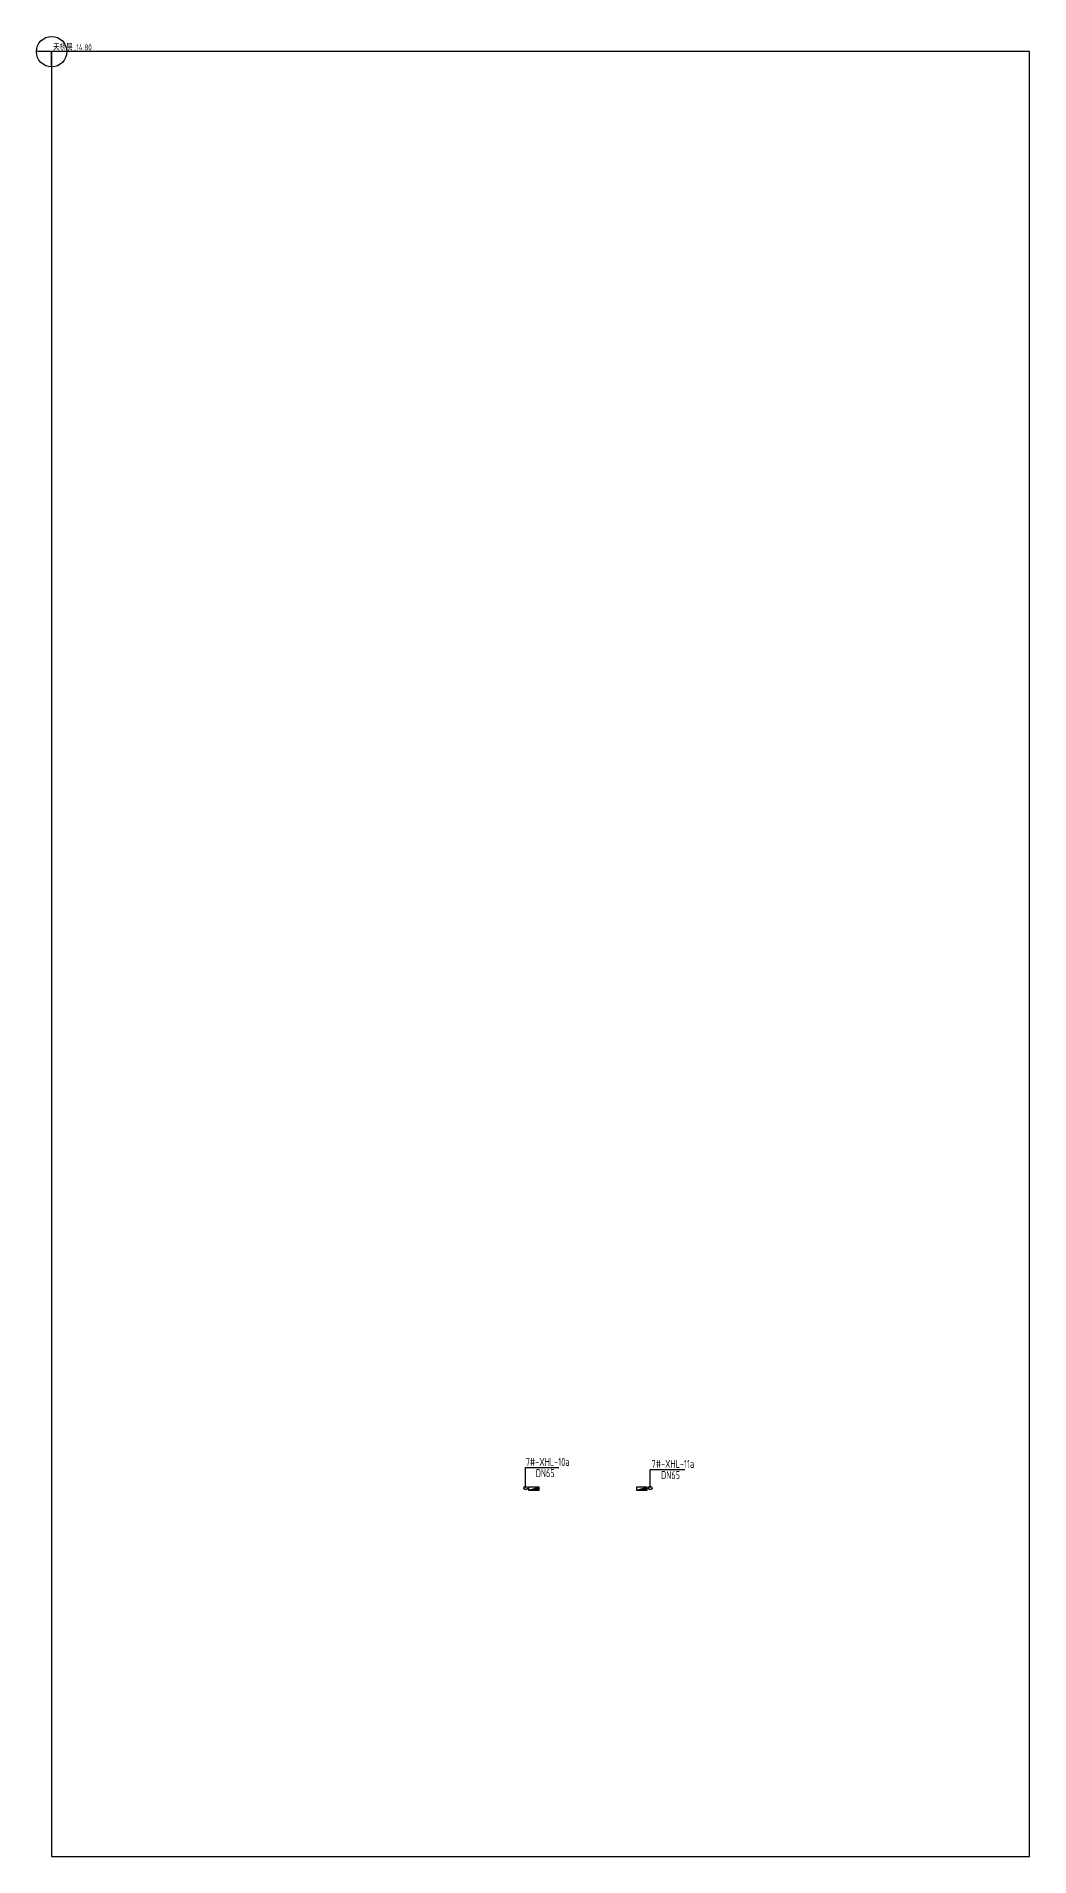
# Model space of a CAD drawing. Header units: millimetres. Extents: x 38276 to 732616, y -569659 to 393546.
# Drawn here: x 42176 to 107384, y -569659 to -450226 of the extents above; entities that cross this region are included whole.
import ezdxf

# ---------------------------------------------------------------- set-up
doc = ezdxf.new("R2010")
doc.units = ezdxf.units.MM
doc.header["$LTSCALE"] = 1000
for name, color, linetype in [('DIM_消防', 3, 'Continuous'), ('EQUIP_消火栓', 7, 'Continuous'), ('S-Xh_注释', 3, 'Continuous'), ('VPIPE-消防', 1, 'Continuous')]:
    doc.layers.add(name, color=color, linetype=linetype)
doc.styles.add('_TWT_PIPEDN', font='GBENOR', dxfattribs={"width": 0.7, "height": 3.5, "bigfont": 'HZTXT'})
doc.styles.add('_TWT_SERIAL', font='GBENOR', dxfattribs={"width": 0.7, "height": 3.5, "bigfont": 'HZTXT'})

# ---------------------------------------------------------------- blocks, each defined once
blk = doc.blocks.new('Floorbase')
for p, q in [((0, 0), (-1000, 0)), ((0, -1000), (0, 0))]:
    blk.add_line(p, q)
blk.add_circle((0, 0), 1000)
at = {"style": '_TWT_PIPEDN', "width": 0.8}
blk.add_attdef('Elevation', (92, 81), '', height=400, dxfattribs=at)
blk = doc.blocks.new('$TwtSys$00000434')
for p, q in [((-0.5, 0.5), (-0.5, -0.5)), ((-0.5, -0.5), (0.5, 0.5)), ((0.5, 0.5), (-0.5, 0.5)), ((0.5, -0.5), (0.5, 0.5)), ((-0.5, -0.5), (0.5, -0.5))]:
    blk.add_line(p, q)
blk.add_solid([(0.5, -0.5), (0.5, 0.5), (-0.5, -0.5)])

msp = doc.modelspace()

# ---------------------------------------------------------------- linework, layer by layer
at = {"layer": 'DIM_消防'}
for p, q in [((74291, -545476), (74291, -544131)), ((74291, -544131), (76467, -544131)), ((82476, -545476), (82476, -544261)), ((82476, -544261), (84740, -544261))]:
    msp.add_line(p, q, dxfattribs=at)
at = {"layer": 'S-Xh_注释'}
msp.add_lwpolyline([(43176, -569659), (107384, -569659), (107384, -451226), (43176, -451226)], close=True, dxfattribs=at)
at = {"layer": 'VPIPE-消防'}
for centre in [(74291, -545476), (82476, -545476)]:
    msp.add_circle(centre, 120, dxfattribs=at)

# ---------------------------------------------------------------- block references
at = {"layer": 'EQUIP_消火栓', "xscale": 700, "yscale": 200, "zscale": 700}
for p in [(74826, -545526), (81926, -545526)]:
    msp.add_blockref('$TwtSys$00000434', p, dxfattribs=at)
at = {"layer": 'S-Xh_注释', "color": 0}
msp.add_blockref('Floorbase', (43176, -451226), dxfattribs=at).add_auto_attribs({'Elevation': '天桥层_14.80'})

# ---------------------------------------------------------------- texts
at = {"layer": 'DIM_消防', "color": 7, "style": '_TWT_SERIAL', "width": 0.7}
for s, p in [('7#-XHL-10a', (74303, -544026)), ('DN65', (74959, -544761)), ('7#-XHL-11a', (82563, -544156)), ('DN65', (83188, -544891))]:
    msp.add_text(s, height=525, dxfattribs=at).set_placement(p)

doc.saveas('drawing.dxf')
